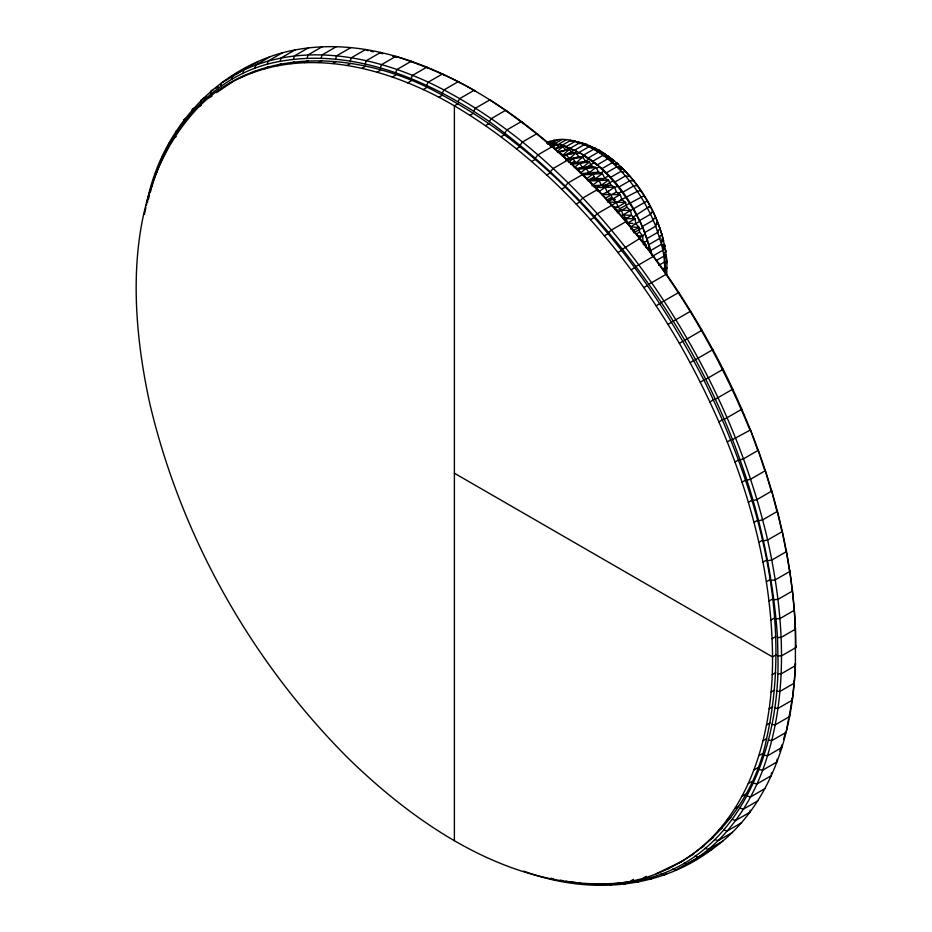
<?xml version="1.0" encoding="UTF-8"?>
<svg xmlns="http://www.w3.org/2000/svg" width="932" height="932" viewBox="0 0 932 932"><rect width="100%" height="100%" fill="white"/><g stroke="black" fill="none" stroke-linecap="round" stroke-linejoin="round"><path stroke-width="1.4" d="M146.487 204.935C159.337 133.812 212.17 72.183 282.384 52.809C361.476 32.014 442.735 67.081 507.194 111.269C600.115 176.544 671.844 268.672 723.162 369.258C766.174 455.538 795.544 550.579 795.788 647.635L781.494 655.883L777.917 655.883C780.62 748.885 738.703 862.962 635.717 880.985C525.24 898.809 422.604 831.099 347.193 757.25C250.988 660.508 181.344 536.96 149.912 404.092C128.208 305.405 124.177 185.107 198.831 106.819C263.406 41.695 368.361 53.345 442.339 95.192C558.163 157.706 644.49 264.478 703.905 380.081C757.774 489.684 793.913 616.611 766.593 738.622C750.505 820.964 677.121 890.06 590.422 883.886M794.25 608.468L795.404 629.182L781.098 637.43L777.533 637.535C763.32 435.139 652.715 241.015 489.323 121.591C428.941 80.234 354.754 47.928 280.194 61.337C216.399 72.242 168.762 126.764 151.776 187.146L151.858 184.524M776.368 691.206L779.944 691.404L794.239 683.156L795.404 663.467C793.132 732.331 771.242 807.485 712.444 849.005C658.202 890.363 586.379 894.382 523.796 871.152M614.957 164.067L616.751 163.03C639.934 183.231 655.918 210.923 663.491 240.561L661.697 241.598M664.737 257.127L664.749 254.739L664.959 257.279M794.25 680.884L792.305 700.13L778.01 708.39L774.445 708.099M792.328 589.35L794.239 610.32L779.944 618.58L776.368 618.778M147.582 202.197L147.64 199.669M789.637 569.941L792.305 591.109L778.01 599.358L774.445 599.672M679.358 862.904C749.852 821.581 773.094 733.682 772.546 656.92C771.51 546.269 733.717 438.681 679.358 343.325C623.962 248.576 549.682 162.052 454.385 105.829C388.166 66.987 300.43 43.163 229.4 83.542M795.404 627.213L795.404 665.634L781.098 673.894L777.533 673.789M667.091 267.857L665.308 268.894L665.308 273.018L663.933 256.114L664.003 252.828L665.786 251.803L665.471 250.032L666.951 262.638L666.729 275.324M786.2 550.264L789.602 571.584L775.308 579.832L771.766 580.263M156.704 172.77L156.809 170.067M777.09 759.231L776.985 761.933L762.679 770.193C748.396 808.417 723.057 843.588 687.257 864.185L684.204 863.02M663.106 244.266L662.862 250.242L663.933 256.114L656.78 260.249M162.354 159.116L162.494 156.331M771.428 772.884L771.3 775.669L756.994 783.917L753.557 783.206M782.006 530.366L786.142 551.791L771.847 560.05L768.329 560.575M168.715 146.208L168.89 143.365M645.701 247.562L645.876 244.778L642.835 240.468L642.777 236.087L639.55 231.986L639.154 227.443L635.775 223.587L635.053 218.904L631.547 215.315L630.51 210.55L626.887 207.265L625.547 202.43L621.854 199.471L620.199 194.613L616.46 191.992L614.526 187.157L610.763 184.909L608.549 180.121L604.798 178.257L602.328 173.55L598.612 172.082L591.762 172.676M661.883 238.907L661.51 244.289L662.862 250.242L653.332 255.741M175.775 134.08L175.985 131.167M777.09 510.305L781.936 531.788L767.63 540.036L764.135 540.688M183.522 122.779L183.779 119.797L186.155 118.422M750.178 810.211L750.015 812.203L735.709 820.463L732.389 819.543M191.922 112.306L192.225 109.265L195.802 107.203M200.963 102.706L201.312 99.608M771.428 490.115L776.985 511.61L762.679 519.87L759.207 520.615M210.62 93.981L211.028 90.847L213.416 89.472M220.884 86.175L221.35 82.995L234.456 75.422M765.067 469.868L771.3 491.315L756.994 499.575L753.557 500.437M231.707 79.29L232.231 76.075L257.978 61.85M789.87 712.735L792.328 697.777M653.146 211.494L655.639 217.669L653.856 218.705L653.25 220.197L642.532 226.383L651.27 253.294C638.746 203.211 601.408 149.831 547.119 142.212M243.089 73.36L243.671 70.098C308.294 40.216 383.611 58.262 443.958 89.938C521.827 131.156 586.088 194.322 638.49 264.42C699 346.611 744.482 440.452 767.63 540.036C784.36 615.365 789.521 696.53 762.679 770.193L759.207 769.552M254.972 68.374L255.636 65.1L269.93 56.84M758.007 449.597L764.892 470.951L750.598 479.199L747.196 480.19M144.472 214.139L145.916 207.568M267.356 64.366L268.078 61.069L282.384 52.809M788.495 719.329L786.142 732.331L771.847 740.591L768.329 740.125M789.066 716.708L789.637 714.098L789.602 716.545L775.308 724.793L771.766 724.409M280.194 61.337L280.986 58.017L295.293 49.757M293.464 59.298L294.337 55.967L308.632 47.707M656.687 222.631L655.72 226.208L661.51 244.289L650.781 250.475L651.876 255.24M148.351 199.46L149.493 195.359M150.25 192.621L151.392 188.509M783.532 739.379L785.443 732.54M307.129 58.25L308.073 54.906L322.379 46.658M750.272 429.349L757.798 450.564L743.503 458.824L740.136 459.907M321.156 58.192L322.181 54.86L336.475 46.6M335.508 59.135L336.615 55.803L350.921 47.544M779.769 751.39L782.006 744.854L781.936 747.476L767.63 755.736L764.135 755.176M350.164 61.069L351.352 57.749L365.647 49.489L368.035 50.747M365.076 63.993L366.346 60.685L380.64 52.425L382.947 53.672L380.244 53.136M741.86 409.171L723.989 419.493M380.209 67.896L381.561 64.611L395.867 56.351C423.431 65.578 450.692 76.494 475.833 91.383L474.038 90.346L459.744 98.606L457.962 101.704M395.541 72.766L396.974 69.504L411.28 61.256L413.412 62.444M411.012 78.603L412.538 75.376L426.833 67.116L428.883 68.281M426.6 85.371L428.207 82.191L442.502 73.931L444.471 75.061M650.408 206.077L648.451 207.44M442.257 93.084L443.958 89.938L458.253 81.69L460.128 82.762M732.82 389.133L714.949 399.444M473.654 111.211L475.53 108.17L489.836 99.91L491.525 100.889M652.004 211.844L650.524 214.232L639.806 220.418L642.521 227.757L633.713 232.837M489.323 121.591L491.281 118.609L505.575 110.349L507.194 111.269M504.899 132.81L506.95 129.886L521.256 121.626L522.782 122.488M520.382 144.844L522.514 141.99L536.809 133.73L538.253 134.523M723.162 369.258L705.291 379.569M535.702 157.659L537.927 154.875L552.222 146.615L553.573 147.338M550.835 171.232L553.142 168.529L567.437 160.269L568.706 160.91M565.747 185.538L568.136 182.905L582.442 174.645L583.618 175.216M580.403 200.52L582.873 197.968L597.167 189.72L598.274 190.198M649.336 206.543L632.712 217.366M553.095 147.268L555.95 144.437L559.608 147.594L562.532 146.545L566.085 150.017L569.207 149.388L572.644 153.139L575.929 152.93L579.215 156.937L582.651 157.159L585.774 161.387L589.327 162.028L592.251 166.444L595.909 167.504L598.612 172.082L592.705 174.168L583.036 174.936L589.012 172.909L595.909 167.504L576.465 169.449L582.593 167.562L592.251 166.444L586.205 168.401L580.356 173.096M594.756 216.154L597.307 213.696L611.602 205.448L612.627 205.832M557.418 151.45L562.532 146.545L554.179 148.747M566.085 150.017L559.421 151.59L562.916 155.201L569.207 149.388L557.406 152.149M564.011 156.716L566.132 154.794L572.644 153.139L567.087 154.316M608.782 232.406L611.415 230.041L625.71 221.781L626.654 222.084M565.619 159.687L569.499 158.673L575.929 152.93L561.926 155.656M712.898 349.605L695.027 359.915M568.52 162.471L572.865 158.673L579.215 156.937M574.263 167.678L579.564 163.228L585.774 161.387L571.899 163.473M622.448 249.228L639.457 238.709L640.319 238.918M635.717 266.599L653.588 256.277M586.741 178.746L592.705 174.168L602.328 173.55L595.292 178.816L589.455 180.983L608.549 180.121L601.373 185.235L595.676 187.542L593.171 186.307M216.539 92.641L232.977 81.48M547.888 144.297L549.53 143.062L553.247 145.893L555.95 144.437L551.814 145.695M591.925 185.678L599.031 180.482L604.798 178.257M648.556 284.446L666.427 274.136M636.568 234.072L639.55 231.986M598.927 191.619L605.136 187.297L610.763 184.909M660.939 302.76L678.811 292.438M605.695 198.027L616.46 191.992M635.775 223.587L630.731 226.872L631.011 229.179M235.645 74.735L246.537 67.815M611.707 205.191L621.854 199.471M672.822 321.47L690.705 311.148M614.794 208.733L625.547 202.43L608.643 202.058M617.287 212.752L626.887 207.265M215.793 88.097L218.181 86.723M202.512 98.92L206.077 96.858M218.636 90.392L222.212 88.33M240.712 77.647L244.289 75.574M208.43 98.151L212.007 96.089M252.537 72.696L256.114 70.622M198.831 106.819L201.207 105.444M264.851 68.7L268.428 66.638M277.62 65.694L281.196 63.632M290.807 63.667L294.384 61.594M173.783 138.029L176.16 136.655M304.403 62.619L307.968 60.557M318.348 62.561L321.924 60.498M332.619 63.504L336.196 61.442M347.193 65.426L350.77 63.364M362.024 68.327L365.6 66.265M377.076 72.207L380.652 70.145M392.314 77.053L395.89 74.991M407.692 82.855L411.268 80.793M423.198 89.6L426.774 87.526M438.774 97.266L442.339 95.192M457.962 103.767L454.385 105.829L454.385 840.617M469.996 115.288L473.572 113.226M485.572 125.61L489.137 123.537M501.067 136.759L504.643 134.697M516.456 148.724L520.033 146.662M546.7 143.167C563.045 134.429 582.733 142.456 597.377 151.24L599.171 150.203L613.792 160.525L608.037 155.994L606.243 157.03M548.063 143.808L554.086 140.161M552.093 143.039L558.058 139.602M550.113 145.963L555.146 143.062M555.029 143.563L562.182 139.427M559.293 143.796L566.446 139.66M557.406 145.567L559.887 144.134L562.229 145.811M531.694 161.481L535.271 159.407M561.285 145.788L570.827 140.289M560.947 147.804L564.722 145.625L568.031 148.083M565.771 146.813L575.3 141.303L578.679 143.144M562.45 151.648L569.615 147.512L572.714 149.889M570.326 148.211L579.855 142.713L584.131 145.101L585.913 144.064L599.171 150.203L609.54 157.263M579.797 143.761L581.591 142.736L585.913 144.064M565.747 154.887L574.543 149.807L576.477 151.322M573.751 150.681L584.469 144.495L588.511 146.79L590.306 145.765M579.599 152.161L589.129 146.65L592.938 148.84L594.721 147.815L596.655 149.33L592.368 147.349M568.182 159.011L570.803 157.496M577.024 153.908L579.506 152.475L597.028 165.011L607.757 158.813L613.512 161.982M546.746 174.971L550.311 172.909M583.082 155.364L593.801 149.178L601.816 153.978L603.61 152.941L605.252 154.304M570.629 163.519L574.403 161.341M580.683 157.706L584.457 155.528L587.754 158.242L598.484 152.056C624.871 169.799 644.059 196.885 655.72 226.208L645.002 232.394L645.142 234.13L641.414 236.285M584.504 161.76L589.397 158.941L592.414 161.457L603.132 155.271L609.353 158.79L607.256 157.345M584.224 168.506L594.29 162.692L597.028 165.011M587.801 173.317L590.422 171.803M596.631 168.226L599.125 166.781L601.583 168.867L612.312 162.669L616.728 164.987M610.635 160.397L612.417 159.372L617.974 164.067L616.751 163.03M561.565 189.196L565.142 187.134M587.51 180.633L593.801 176.998M600.091 173.364L603.866 171.185L606.056 173.014L616.786 166.828L621.644 169.193L618.615 166.385M619.209 168.005L621.003 166.979L622.098 167.888M603.621 178.711L608.503 175.88L610.437 177.453L621.166 171.255L623.368 172.222L625.162 171.185L626.129 171.966M604.216 185.946L613.023 180.855L614.701 182.136L625.43 175.95L630.044 176.288M576.139 204.096L579.716 202.034M606.08 192.621L608.701 191.107M614.91 187.518L617.403 186.085L618.825 187.064L629.554 180.878L633.842 180.82M606.511 200.252L611.543 197.351M617.834 193.716L621.609 191.538L622.797 192.213L633.527 186.027L637.5 185.55M620.759 200.019L637.325 191.363L640.995 190.466M590.422 219.649L593.987 217.575M620.665 208.127L644.327 195.545M621.772 215.583L647.472 200.753M604.367 235.808L607.944 233.746M651.27 213.044L653.052 212.007C644.991 195.347 634.261 179.923 621.003 166.979M634.739 224.251L639.632 221.432C629.683 200.916 616.145 182.02 599.125 166.781M656.198 224.414L657.992 223.389L655.65 216.981M617.951 252.537L621.528 250.475M643.709 242.704L647.472 240.526L647.204 238.441L657.934 232.243L658.295 230.157L660.089 229.121L657.922 222.515M647.076 248.343L649.522 246.933L649.138 244.475L659.856 238.277L660.136 235.889L661.918 234.852L659.949 228.072M662.99 247.248L664.772 246.223L664.493 244.638L665.786 251.803M631.15 269.802L634.727 267.74M658.738 265.329L664.691 261.892L664.726 258.315L666.508 257.279L666.17 255.345L666.951 262.638L665.157 263.674M662.769 268.905L665.145 267.531L665.168 261.1L665.273 263.523M643.919 287.557L647.495 285.495M656.221 305.754L659.798 303.692M668.046 324.359L671.623 322.297M679.358 343.325L682.935 341.263M684.204 340.541L702.076 330.219M690.134 362.606L693.699 360.544M700.328 382.155L703.905 380.081M709.939 401.913L713.516 399.851M718.933 421.847L722.51 419.784M727.286 441.908L730.863 439.846M734.987 462.039L738.552 459.977M742 482.205L745.577 480.131M748.338 502.336L751.903 500.274M753.953 522.409L757.53 520.347M758.846 542.354L762.423 540.292M763.017 562.147L766.593 560.074M766.442 581.708L770.018 579.646M769.11 601.024L772.686 598.961M771.02 620.025L774.597 617.963M772.174 638.665L775.739 636.603M776.123 654.858L772.546 656.92L454.385 473.223M772.174 674.721L775.739 672.659M771.02 692.045L774.597 689.983M769.11 708.833L772.686 706.771M766.442 725.061L770.018 722.999M763.017 740.684L766.593 738.622M758.846 755.654L762.423 753.592M753.953 769.948L757.53 767.886M748.338 783.532L751.903 781.47M742 796.359L745.577 794.297M764.892 788.635L750.598 796.895L747.196 796.114M734.987 808.417L738.552 806.355M757.798 800.833L743.503 809.081L740.136 808.23M727.286 819.659L730.863 817.597M631.15 880.752L633.527 879.377M718.933 830.074L722.51 828.012M643.919 877.746L646.295 876.371M709.939 839.627L713.516 837.565M741.569 822.735L727.263 830.983L723.989 830.016M656.221 873.762L682.935 860.842M700.328 848.295L703.905 846.233M668.046 868.81L671.623 866.737M690.134 856.054L693.699 853.992M732.47 832.393L718.176 840.641L714.949 839.616M666.24 873.785L663.852 875.16L660.939 873.948M722.754 841.153L708.46 849.413L705.291 848.33M690.111 861.902L675.817 870.15L672.822 868.962M712.444 849.005L698.138 857.265L695.027 856.147M624.195 219.649L631.547 215.315L622.832 214.977L621.644 210.166L617.986 207.044L616.483 202.197L612.755 199.401L610.961 194.543L607.21 192.12L605.136 187.297L601.373 185.235L594.628 185.55M691.381 861.238L701.551 855.926M632.409 230.903L639.154 227.443L630.731 226.872L627.283 223.144L626.397 218.414L622.832 214.977M607.326 202.046L620.199 194.613L601.653 194.578L607.21 192.12L614.526 187.157L595.676 187.542L597.342 191.142M638.979 237.928L642.777 236.087L637.313 235.68M546.665 142.445L550.276 141.105M732.389 439.671L750.015 430.2C696.414 299.16 609.412 178.012 489.836 99.91M571.048 164.23L576.069 162.797L579.564 163.228L589.327 162.028L582.593 167.562L577.059 168.273M555.519 148.503L558.245 147.897M562.916 155.201L566.132 154.794L569.499 158.673L577.828 157.182M565.864 159.885L582.651 157.159L576.069 162.797L572.865 158.673L569.499 158.673M571.188 164.393L579.564 163.228L582.593 167.562L586.205 168.401L589.012 172.909L592.705 174.168L595.292 178.816L599.031 180.482L601.373 185.235L608.083 185.002M582.139 173.597L589.012 172.909M591.203 179.119L602.084 178.408M610.145 199.413L615.353 199.425M614.118 206.974L617.986 207.044M615.237 209.945L630.51 210.55M622.646 218.228L635.053 218.904L627.283 223.144L632.944 223.435M570.477 141.023L573.168 141.175M643.243 244.568L645.876 244.778M574.555 141.373L581.591 142.736L583.933 144.413M370.75 51.283L373.464 51.808M553.55 878.864L550.835 878.328L553.142 879.575M560.33 880.192L563.033 880.717M392.582 56.153L396.717 57.213M648.556 877.956L651.41 879.191M635.717 880.985L638.49 882.243M622.448 883.023L625.151 884.293M608.782 884.072L611.415 885.342M594.756 884.13L597.307 885.4M582.873 884.456L580.403 883.187L565.747 881.253L568.136 882.511M597.727 149.912L600.954 151.648M577.327 141.769L578.982 142.911M610.39 159.582L612.464 161.178M661.732 233.629L664.772 246.223M663.584 246.91L664.062 249.555M663.246 239.151L663.491 240.561M777.533 637.535L777.917 655.883M795.788 645.561L795.788 647.635"/></g></svg>
